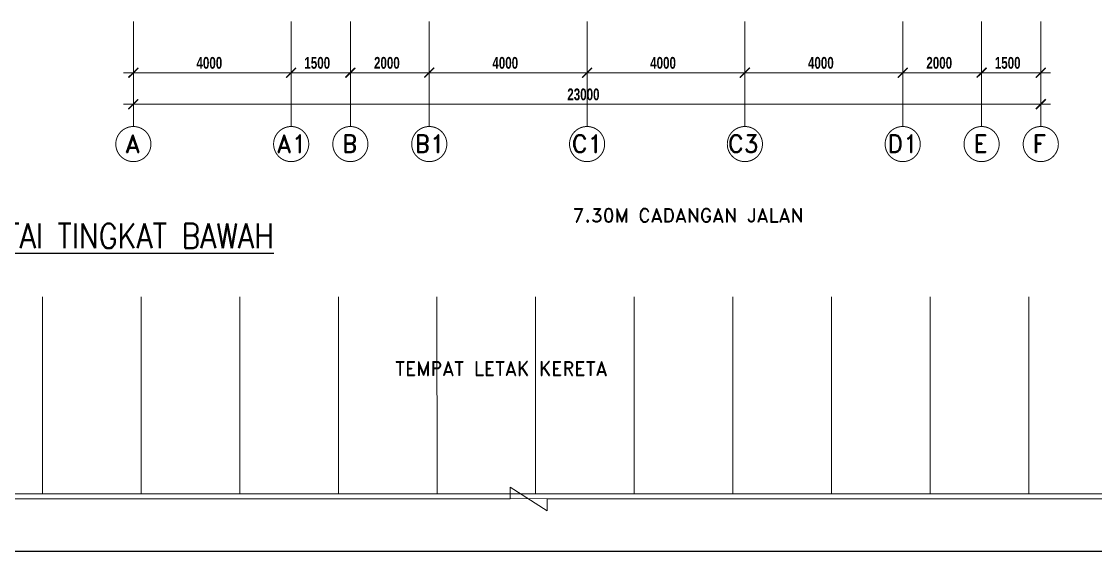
# Model space of a CAD drawing. Header units: inches. Extents: x -86493719 to 430035, y 21644 to 1519532.
# Drawn here: x 254085 to 281308, y 21656 to 35106 of the extents above; entities that cross this region are included whole.
import ezdxf
from ezdxf.enums import TextEntityAlignment as Align

# ---------------------------------------------------------------- set-up
doc = ezdxf.new("R2010")
doc.units = ezdxf.units.IN
doc.header["$MEASUREMENT"] = 0
for name, color, linetype in [('carpark', 8, 'Continuous'), ('FF-TEXT', 7, 'Continuous'), ('GRID-TEXT', 8, 'Continuous'), ('t.block', 4, 'Continuous')]:
    doc.layers.add(name, color=color, linetype=linetype)
for name, color, linetype, lineweight in [('dim', 8, 'Continuous', 20), ('line', 8, 'Continuous', 9), ('LW', 8, 'Continuous', 20), ('t3', 8, 'Continuous', 25)]:
    doc.layers.add(name, color=color, linetype=linetype, lineweight=lineweight)
doc.styles.add('LAILA', font='romans.shx', dxfattribs={"width": 0.85})
doc.styles.add('style1', font='romand.shx', dxfattribs={"height": 250})
doc.styles.add('style2', font='sanssb__.ttf', dxfattribs={"height": 1200})
doc.styles.add('VERDANA1000', font='romand.shx', dxfattribs={"height": 1000})

msp = doc.modelspace()

# ---------------------------------------------------------------- linework, layer by layer
at = {"linetype": 'ByBlock', "const_width": 37.5}
for points in [[(257045, 33931), (256795, 33681)], [(260795, 33681), (261045, 33931)], [(261045, 33931), (260795, 33681)], [(262545, 33931), (262295, 33681)], [(262295, 33681), (262545, 33931)], [(264545, 33931), (264295, 33681)], [(264295, 33681), (264545, 33931)], [(268295, 33681), (268545, 33931)], [(268545, 33931), (268295, 33681)], [(272295, 33681), (272545, 33931)], [(272545, 33931), (272295, 33681)], [(276295, 33681), (276545, 33931)], [(276545, 33931), (276295, 33681)], [(278545, 33931), (278295, 33681)], [(278295, 33681), (278545, 33931)], [(279795, 33681), (280045, 33931)], [(257045, 33131), (256795, 32881)], [(279795, 32881), (280045, 33131)]]:
    msp.add_lwpolyline(points, dxfattribs=at)
at = {"layer": 'carpark', "linetype": 'Continuous', "lineweight": 0}
for p, q in [((254616, 28117), (254617, 23117)), ((257116, 28117), (257117, 23117)), ((259616, 28118), (259617, 23118)), ((262116, 28119), (262117, 23119)), ((264616, 28119), (264617, 23119)), ((267116, 28120), (267117, 23120)), ((269616, 28120), (269617, 23120)), ((272116, 28121), (272117, 23121)), ((274616, 28121), (274617, 23121)), ((277116, 28122), (277117, 23122)), ((279616, 28122), (279617, 23122))]:
    msp.add_line(p, q, dxfattribs=at)
at = {"layer": 'dim'}
for p, q in [((256920, 32441), (256920, 35106)), ((260920, 32441), (260920, 35106)), ((262420, 32441), (262420, 35106)), ((264420, 32441), (264420, 35106)), ((268420, 32441), (268420, 35106)), ((272420, 32441), (272420, 35106)), ((276420, 32441), (276420, 35106)), ((278420, 32441), (278420, 35106)), ((279920, 32441), (279920, 35106)), ((256920, 34301), (256920, 33556)), ((262420, 34301), (262420, 33556)), ((262420, 34301), (262420, 33556)), ((264420, 34301), (264420, 33556)), ((264420, 34301), (264420, 33556)), ((276420, 34301), (276420, 33556)), ((276420, 34301), (276420, 33556)), ((278420, 34301), (278420, 33556)), ((278420, 34301), (278420, 33556)), ((256670, 33806), (261170, 33806)), ((260670, 33806), (262670, 33806)), ((262170, 33806), (264670, 33806)), ((264170, 33806), (268670, 33806)), ((268170, 33806), (272670, 33806)), ((272170, 33806), (276670, 33806)), ((276170, 33806), (278670, 33806)), ((278170, 33806), (280170, 33806)), ((256670, 33006), (280170, 33006))]:
    msp.add_line(p, q, dxfattribs=at)
at = {"layer": 'GRID-TEXT', "const_width": 24.7}
for points in [[(257366, 31995, 1), (256475, 31995, 0.414214), (256920, 31550, 0.414214), (257366, 31995, 1)], [(261366, 31995, 1), (260475, 31995, 0.414214), (260920, 31550, 0.414214), (261366, 31995, 1)], [(262866, 31995, 1), (261975, 31995, 0.414214), (262420, 31550, 0.414214), (262866, 31995, 1)], [(264866, 31995, 1), (263975, 31995, 0.414214), (264420, 31550, 0.414214), (264866, 31995, 1)], [(268866, 31995, 1), (267975, 31995, 0.414214), (268420, 31550, 0.414214), (268866, 31995, 1)], [(272866, 31995, 1), (271975, 31995, 0.414214), (272420, 31550, 0.414214), (272866, 31995, 1)], [(276866, 31995, 1), (275975, 31995, 0.414214), (276420, 31550, 0.414214), (276866, 31995, 1)], [(278866, 31995, 1), (277975, 31995, 0.414214), (278420, 31550, 0.414214), (278866, 31995, 1)], [(280366, 31995, 1), (279475, 31995, 0.414214), (279920, 31550, 0.414214), (280366, 31995, 1)]]:
    msp.add_lwpolyline(points, format="xyb", dxfattribs=at)
at = {"layer": 'line'}
for p, q in [((266472, 22995), (266472, 23291)), ((266472, 23291), (267409, 22692)), ((234658, 22995), (266472, 22995)), ((267409, 22692), (267409, 22995)), ((267409, 22995), (289766, 22995))]:
    msp.add_line(p, q, dxfattribs=at)
at = {"layer": 'LW'}
for p, q in [((249617, 23116), (282117, 23123)), ((249617, 22991), (282242, 22998))]:
    msp.add_line(p, q, dxfattribs=at)
at = {"layer": 't.block', "color": 7, "ltscale": 0.5}
msp.add_line((320990, 21656), (226135, 21656), dxfattribs=at)

# ---------------------------------------------------------------- texts
at = {"layer": 'dim', "style": 'style2', "width": 0.7}
for s, p in [('4000', (258520, 33906)), ('1500', (261255, 33906)), ('2000', (263020, 33906)), ('4000', (266020, 33906)), ('4000', (270020, 33906)), ('4000', (274020, 33906)), ('2000', (277020, 33906)), ('1500', (278755, 33906)), ('23000', (267920, 33106))]:
    msp.add_text(s, height=300, dxfattribs=at).set_placement(p)
at = {"layer": 'FF-TEXT', "color": 3, "style": 'LAILA', "width": 0.85}
msp.add_text('%%uPELAN LANTAI TINGKAT BAWAH', height=625, dxfattribs=at).set_placement((249806, 29351))
at = {"layer": 'GRID-TEXT', "style": 'style1'}
for s, p in [('A', (256712, 31780)), ('A1', (260550, 31780)), ('B', (262212, 31780)), ('B1', (264054, 31780)), ('C1', (268030, 31780)), ('C3', (271986, 31780)), ('D1', (276030, 31780)), ('E', (278212, 31780)), ('F', (279712, 31780))]:
    msp.add_text(s, height=450, dxfattribs=at).set_placement(p)
at = {"layer": 't3', "style": 'VERDANA1000'}
for s, p in [('7.30M CADANGAN JALAN', (270978, 30185)), ('TEMPAT LETAK KERETA', (266243, 26301))]:
    msp.add_text(s, height=350, dxfattribs=at).set_placement(p, align=Align.MIDDLE_CENTER)

doc.saveas('drawing.dxf')
